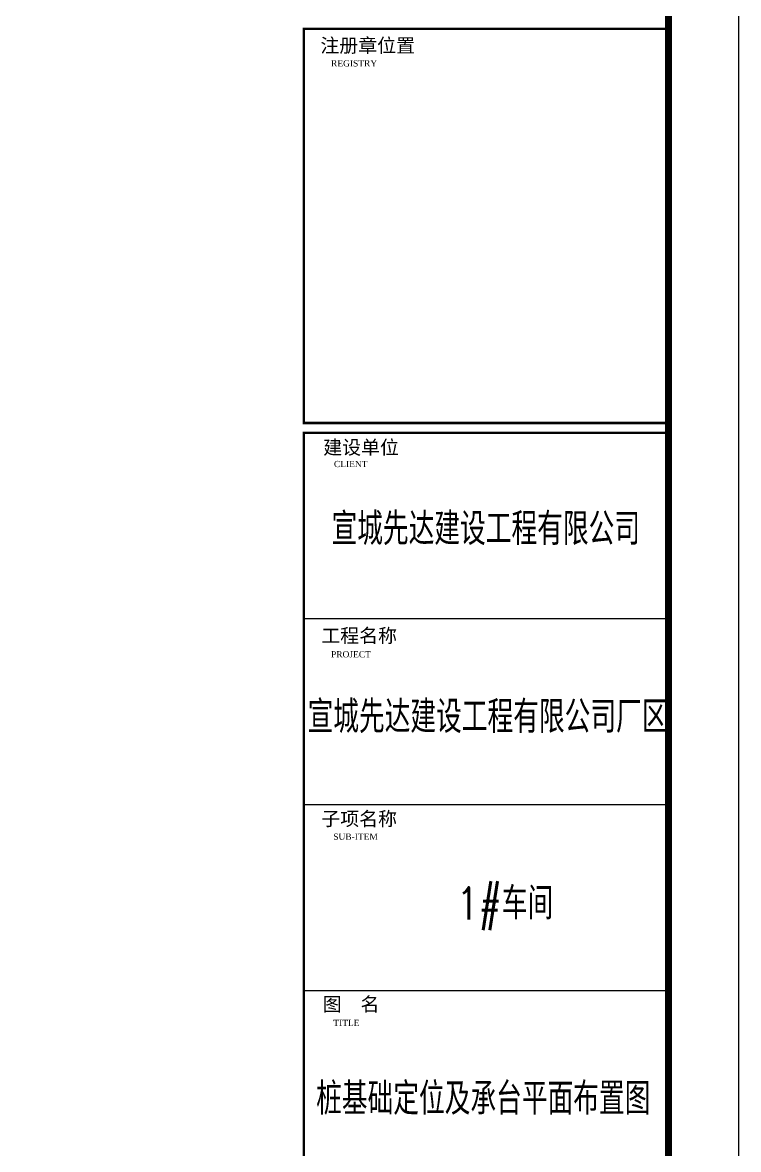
# Model space of a CAD drawing. Extents: x -3102990 to -851544, y -5293060 to -2540151.
# Drawn here: x -2558385 to -2548138, y -2658834 to -2642714 of the extents above; entities that cross this region are included whole.
import ezdxf
from ezdxf.enums import TextEntityAlignment as Align

# ---------------------------------------------------------------- set-up
doc = ezdxf.new("R2010")
doc.units = 0
doc.header["$LTSCALE"] = 1000
doc.layers.get('0').update_dxf_attribs({"linetype": 'CONTINUOUS'})
for name, color, linetype in [('PUB_TEXT', 7, 'CONTINUOUS'), ('PUB_TITLE', 4, 'CONTINUOUS'), ('WIN', 3, 'CONTINUOUS')]:
    doc.layers.add(name, color=color, linetype=linetype)
doc.layers.add('yichutu', color=7, linetype='CONTINUOUS', true_color=0xffffff, plot=False)
doc.styles.add('GHF', font='times.ttf')
doc.styles.add('HZTXT', font='txt.shx', dxfattribs={"width": 0.7, "height": 300, "bigfont": 'hztxt.shx'})
doc.styles.add('STYLE1', font='simhei.ttf', dxfattribs={"width": 0.8})

# ---------------------------------------------------------------- blocks, each defined once
blk = doc.blocks.new('A$C16496DF1')
at = {"layer": 'PUB_TITLE', "color": 4}
for p, q in [((97879, 21662), (103100, 21662)), ((97879, 19003), (103100, 19003)), ((97879, 16343), (103100, 16343))]:
    blk.add_line(p, q, dxfattribs=at)
at = {"layer": 'PUB_TITLE'}
blk.add_lwpolyline([(0, 0), (0, 42000), (104100, 42000), (104100, 0)], close=True, dxfattribs=at)
at = {"layer": 'PUB_TITLE', "const_width": 100}
blk.add_lwpolyline([(103100, 1000), (103100, 41000), (713, 41000), (713, 1000), (103100, 1000)], dxfattribs=at)
at = {"layer": 'PUB_TITLE', "color": 4, "const_width": 35.1}
for points in [[(97879, 30099), (103100, 30099), (103100, 24461), (97879, 24461)], [(97879, 24321), (103100, 24321), (103100, 13093), (97879, 13093)]]:
    blk.add_lwpolyline(points, close=True, dxfattribs=at)
at = {"layer": 'PUB_TEXT'}
for s, height, style, p in [('注册章位置', 198.6, 'STYLE1', (98116, 29762)), ('REGISTRY', 89.4, 'GHF', (98268, 29560)), ('建设单位', 198.6, 'STYLE1', (98157, 24012)), ('CLIENT', 89.4, 'GHF', (98310, 23829)), ('工程名称', 198.6, 'STYLE1', (98129, 21319)), ('PROJECT', 89.4, 'GHF', (98268, 21107)), ('子项名称', 198.6, 'STYLE1', (98129, 18700)), ('SUB-ITEM', 89.4, 'GHF', (98300, 18498)), ('图  名', 198.6, 'STYLE1', (98149, 16047)), ('TITLE', 89.4, 'GHF', (98301, 15834))]:
    blk.add_text(s, height=height, dxfattribs=dict(at, style=style)).set_placement(p)
at = {"layer": 'WIN', "color": 6, "style": 'HZTXT', "width": 0.8}
for s, p in [('宣城先达建设工程有限公司', (98275, 22715)), ('宣城先达建设工程有限公司厂区', (97932, 20027)), ('1#车间', (100066, 17358))]:
    blk.add_text(s, height=460, dxfattribs=at).set_placement(p)
blk = doc.blocks.new('yct-1041-420-104100-42000-100-2006.0')
at = {"layer": 'yichutu', "color": 7, "true_color": 0xffffff}
blk.add_lwpolyline([(0, 0), (0, 42000), (104100, 42000), (104100, 0)], close=True, dxfattribs=at)

msp = doc.modelspace()

# ---------------------------------------------------------------- block references
at = {"ltscale": 1.5}
msp.add_blockref('A$C16496DF1', (-2652237.82, -2672902.4), dxfattribs=at)
at = {"layer": 'yichutu'}
msp.add_blockref('yct-1041-420-104100-42000-100-2006.0', (-2652237.82, -2672902.4), dxfattribs=at)

# ---------------------------------------------------------------- texts
at = {"layer": 'WIN', "color": 3, "style": 'HZTXT', "width": 0.8}
msp.add_text('桩基础定位及承台平面布置图', height=460, dxfattribs=at).set_placement((-2551790.53, -2658337.91), align=Align.CENTER)

doc.saveas('drawing.dxf')
